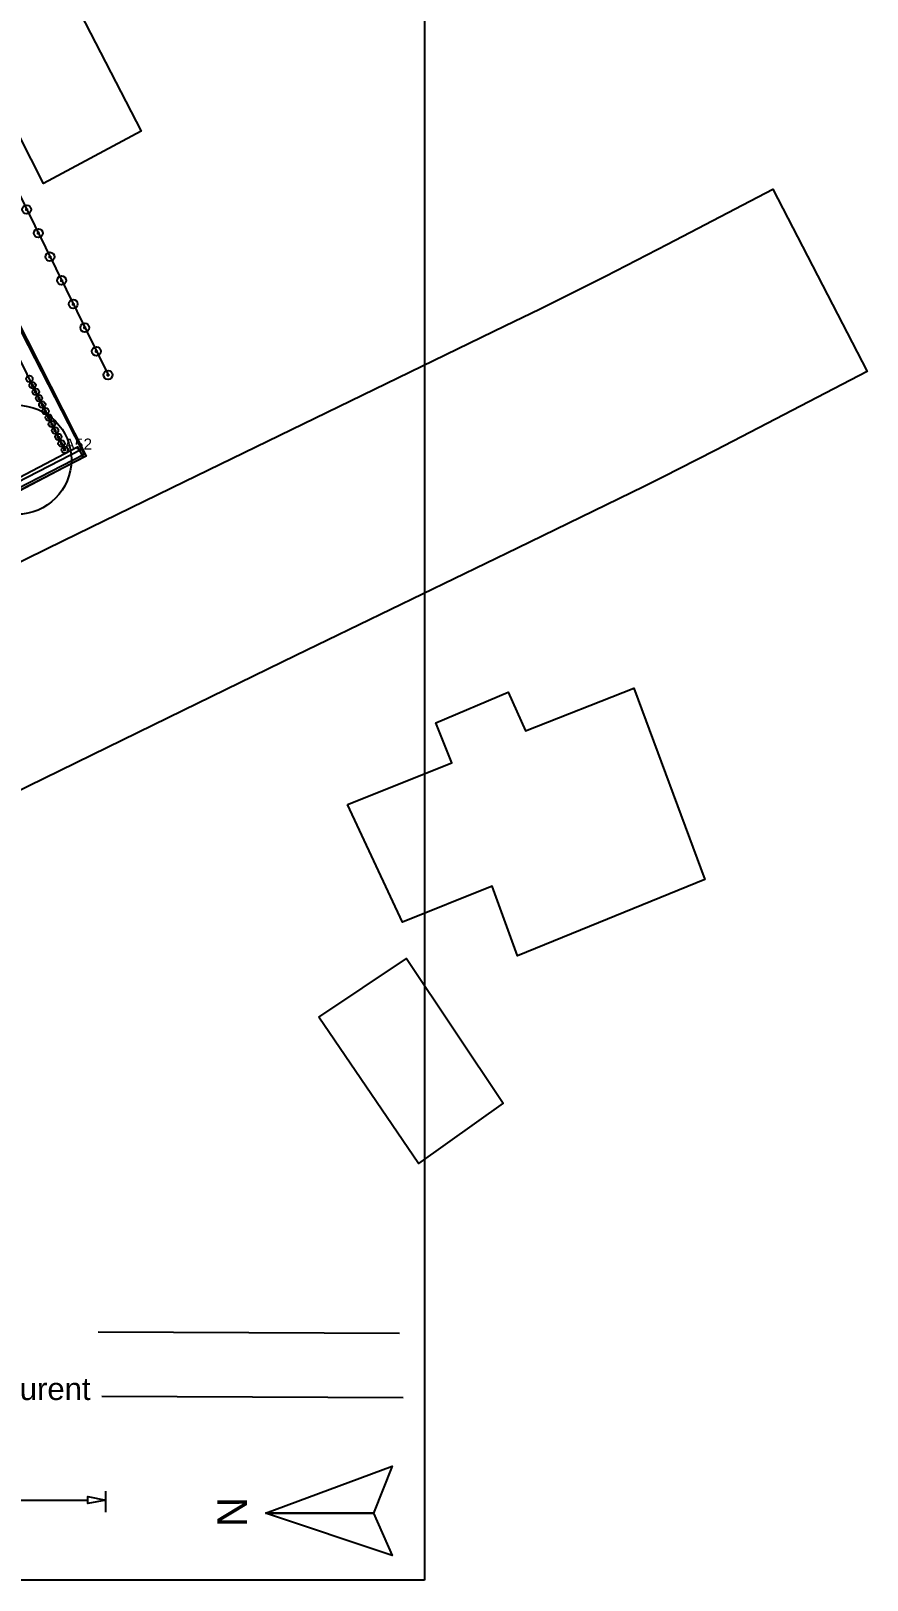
# Model space of a CAD drawing. Header units: millimetres. Extents: x 0 to 135, y -17 to 120.
# Drawn here: x 106.6 to 135.1, y 0 to 52.8 of the extents above; entities that cross this region are included whole.
import ezdxf

# ---------------------------------------------------------------- set-up
doc = ezdxf.new("R2010")
doc.units = ezdxf.units.MM
for name, color, linetype in [('Edging', 7, 'Continuous'), ('House', 7, 'Continuous'), ('Label', 7, 'Continuous'), ('Linear Dimension', 7, 'Continuous'), ('Lot Boundary', 7, 'Continuous'), ('Plan View', 7, 'Continuous'), ('Plant', 7, 'Continuous'), ('Plant Row', 7, 'Continuous'), ('Region', 7, 'Continuous'), ('Road', 7, 'Continuous'), ('Sprinkler Line', 7, 'Continuous'), ('Symbol', 7, 'Continuous'), ('Text', 7, 'Continuous')]:
    doc.layers.add(name, color=color, linetype=linetype)
picture_1 = doc.add_image_def('image1.jpg', size_in_pixel=(8192, 8192))

# ---------------------------------------------------------------- blocks, each defined once
blk = doc.blocks.new('1')
at = {"flags": 1}
for tag in ['Export Name', 'Export Layer']:
    blk.add_attdef(tag, (0, 0), '', height=0.0254, dxfattribs=at)
at = {"layer": 'Plan View'}
image = blk.add_image(picture_1, insert=(0, 0), size_in_units=(120, 120), dxfattribs=dict(at, fade=50))
image.dxf.flags = 7
blk = doc.blocks.new('3')
at = {"layer": 'Road'}
blk.add_lwpolyline([(104.54, 33.906), (107.691, 35.445), (111.824, 37.458), (122.746, 42.764), (123.95, 43.352), (124.558, 43.65), (124.904, 43.822), (125.041, 43.891), (126.174, 44.466), (128.292, 45.556), (131.874, 47.425), (135.09, 41.208), (131.97, 39.579), (129.937, 38.529), (128.663, 37.878), (128.192, 37.64), (127.948, 37.518), (127.496, 37.294), (126.634, 36.872), (123.173, 35.189), (115.62, 31.521), (111.777, 29.65), (108.665, 28.131), (105.946, 26.8)], dxfattribs=at)
at = {"flags": 1}
for tag in ['Export Name', 'Export Layer']:
    blk.add_attdef(tag, (0, 0), '', height=0.0254, dxfattribs=at)
blk = doc.blocks.new('27')
at = {"layer": 'Region'}
blk.add_lwpolyline([(64.821, 16.135), (47.387, 45.257), (31.439, 73.695), (29.947, 76.615), (21.269, 96.585), (28.361, 102.197), (42.114, 109.413), (68.819, 118.294), (77.639, 101.149), (82.079, 93.44), (90.775, 78.391), (103.175, 55.304), (100.566, 53.62), (108.309, 38.555)], close=True, dxfattribs=at)
at = {"flags": 1}
for tag in ['Export Name', 'Export Layer']:
    blk.add_attdef(tag, (0, 0), '', height=0.0254, dxfattribs=at)
blk = doc.blocks.new('28')
at = {"layer": 'Region'}
blk.add_lwpolyline([(43.131, 53.427), (31.098, 74.909), (21.972, 95.987), (28.756, 101.559), (42.566, 108.747), (69.055, 117.711), (103.378, 54.961), (100.793, 53.427), (108.465, 38.325), (65.34, 16.116)], close=True, dxfattribs=at)
at = {"flags": 1}
for tag in ['Export Name', 'Export Layer']:
    blk.add_attdef(tag, (0, 0), '', height=0.0254, dxfattribs=at)
blk = doc.blocks.new('39')
at = {"layer": 'House'}
blk.add_lwpolyline([(117.378, 26.446), (120.937, 27.861), (120.39, 29.229), (122.854, 30.279), (123.447, 28.956), (127.143, 30.416), (129.561, 23.891), (123.173, 21.29), (122.306, 23.663), (119.249, 22.431)], close=True, dxfattribs=at)
at = {"flags": 1}
for tag in ['Export Name', 'Export Layer']:
    blk.add_attdef(tag, (0, 0), '', height=0.0254, dxfattribs=at)
blk = doc.blocks.new('43')
at = {"layer": 'House'}
blk.add_lwpolyline([(103.598, 60.882), (104.306, 59.972), (106.732, 61.236), (110.068, 54.867), (108.096, 53.755), (110.348, 49.406), (107.014, 47.622), (101.121, 59.254)], close=True, dxfattribs=at)
at = {"flags": 1}
for tag in ['Export Name', 'Export Layer']:
    blk.add_attdef(tag, (0, 0), '', height=0.0254, dxfattribs=at)
blk = doc.blocks.new('46')
at = {"layer": 'House'}
blk.add_lwpolyline([(116.404, 19.194), (119.388, 21.199), (122.689, 16.259), (119.803, 14.204)], close=True, dxfattribs=at)
at = {"flags": 1}
for tag in ['Export Name', 'Export Layer']:
    blk.add_attdef(tag, (0, 0), '', height=0.0254, dxfattribs=at)
blk = doc.blocks.new('251')
at = {"layer": 'Plant'}
for points in [[(106.056, 38.2), (106.158, 38.2)], [(106.107, 38.149), (106.107, 38.25)]]:
    blk.add_lwpolyline(points, dxfattribs=at)
blk.add_circle((106.107, 38.2), 1.859, dxfattribs=at)
at = {"flags": 1}
for tag in ['Export Name', 'Export Layer']:
    blk.add_attdef(tag, (0, 0), '', height=0.0254, dxfattribs=at)
blk = doc.blocks.new('318')
at = {"layer": 'Sprinkler Line'}
blk.add_lwpolyline([(119.278, 6.213), (109.009, 6.255)], dxfattribs=at)
at = {"flags": 1}
for tag in ['Export Name', 'Export Layer']:
    blk.add_attdef(tag, (0, 0), '', height=0.0254, dxfattribs=at)
blk = doc.blocks.new('382')
at = {"layer": 'Plant Row'}
for points in [[(105.6, 48.345), (105.702, 48.345)], [(105.651, 48.294), (105.651, 48.396)], [(105.651, 48.345), (109.215, 41.093)], [(106.047, 47.488), (106.047, 47.59)], [(105.996, 47.539), (106.098, 47.539)], [(106.392, 46.734), (106.494, 46.734)], [(106.443, 46.683), (106.443, 46.784)], [(106.839, 45.877), (106.839, 45.979)], [(106.788, 45.928), (106.89, 45.928)], [(107.184, 45.122), (107.286, 45.122)], [(107.235, 45.071), (107.235, 45.173)], [(107.58, 44.316), (107.682, 44.316)], [(107.631, 44.266), (107.631, 44.367)], [(107.976, 43.511), (108.078, 43.511)], [(108.027, 43.46), (108.027, 43.561)], [(108.372, 42.705), (108.474, 42.705)], [(108.423, 42.654), (108.423, 42.756)], [(108.768, 41.899), (108.87, 41.899)], [(108.819, 41.848), (108.819, 41.95)], [(109.164, 41.093), (109.266, 41.093)], [(109.215, 41.043), (109.215, 41.144)]]:
    blk.add_lwpolyline(points, dxfattribs=at)
for centre in [(105.651, 48.345), (106.047, 47.539), (106.443, 46.734), (106.839, 45.928), (107.235, 45.122), (107.631, 44.316), (108.027, 43.511), (108.423, 42.705), (108.819, 41.899), (109.215, 41.093)]:
    blk.add_circle(centre, 0.152, dxfattribs=at)
at = {"flags": 1}
for tag in ['Export Name', 'Export Layer']:
    blk.add_attdef(tag, (0, 0), '', height=0.0254, dxfattribs=at)
blk = doc.blocks.new('384')
at = {"layer": 'Edging'}
blk.add_lwpolyline([(108.368, 38.283), (88.558, 27.865), (88.369, 28.225), (108.179, 38.643)], close=True, dxfattribs=at)
at = {"flags": 1}
for tag in ['Export Name', 'Export Layer']:
    blk.add_attdef(tag, (0, 0), '', height=0.0254, dxfattribs=at)
blk = doc.blocks.new('385')
at = {"layer": 'Lot Boundary'}
blk.add_lwpolyline([(43.065, 53.479), (31.032, 74.961), (21.906, 96.039), (28.69, 101.612), (42.5, 108.799), (68.989, 117.764), (103.311, 55.014), (100.727, 53.479), (108.399, 38.377), (65.274, 16.169)], close=True, dxfattribs=at)
at = {"flags": 1}
for tag in ['Export Name', 'Export Layer']:
    blk.add_attdef(tag, (0, 0), '', height=0.0254, dxfattribs=at)
blk = doc.blocks.new('404')
at = {"layer": 'Plant Row'}
for points in [[(107.739, 38.539), (100.048, 53.987), (102.461, 55.183), (100.217, 59.408), (98.101, 63.374), (96.216, 66.894), (94.598, 69.905), (93.178, 72.541), (91.908, 74.891), (90.713, 77.095), (89.608, 79.129), (89.104, 80.054), (83.218, 90.835), (68.566, 117.602)], [(106.592, 40.74), (106.694, 40.74)], [(106.643, 40.689), (106.643, 40.791)], [(106.702, 40.52), (106.803, 40.52)], [(106.752, 40.469), (106.752, 40.571)], [(106.811, 40.3), (106.913, 40.3)], [(106.862, 40.249), (106.862, 40.351)], [(106.921, 40.08), (107.022, 40.08)], [(106.972, 40.029), (106.972, 40.13)], [(107.03, 39.86), (107.132, 39.86)], [(107.081, 39.809), (107.081, 39.91)], [(107.14, 39.639), (107.242, 39.639)], [(107.191, 39.589), (107.191, 39.69)], [(107.25, 39.419), (107.351, 39.419)], [(107.3, 39.369), (107.3, 39.47)], [(107.359, 39.199), (107.461, 39.199)], [(107.41, 39.148), (107.41, 39.25)], [(107.469, 38.979), (107.57, 38.979)], [(107.52, 38.928), (107.52, 39.03)], [(107.578, 38.759), (107.68, 38.759)], [(107.629, 38.708), (107.629, 38.81)], [(107.739, 38.488), (107.739, 38.59)], [(107.688, 38.539), (107.789, 38.539)]]:
    blk.add_lwpolyline(points, dxfattribs=at)
for centre in [(106.533, 40.96), (106.643, 40.74), (106.752, 40.52), (106.862, 40.3), (106.972, 40.08), (107.081, 39.86), (107.191, 39.639), (107.3, 39.419), (107.41, 39.199), (107.52, 38.979), (107.629, 38.759), (107.739, 38.539)]:
    blk.add_circle(centre, 0.11, dxfattribs=at)
at = {"flags": 1}
for tag in ['Export Name', 'Export Layer']:
    blk.add_attdef(tag, (0, 0), '', height=0.0254, dxfattribs=at)
blk = doc.blocks.new('410')
at = {"layer": 'Sprinkler Line'}
blk.add_lwpolyline([(119.146, 8.407), (108.877, 8.449)], dxfattribs=at)
at = {"flags": 1}
for tag in ['Export Name', 'Export Layer']:
    blk.add_attdef(tag, (0, 0), '', height=0.0254, dxfattribs=at)
blk = doc.blocks.new('414')
at = {"layer": 'Symbol'}
for points in [[(114.579, 2.275), (118.906, 3.877), (118.265, 2.275), (118.906, 0.833)], [(114.579, 2.275), (118.906, 3.877), (118.265, 2.275)], [(114.579, 2.275), (118.265, 2.275), (118.906, 0.833)]]:
    blk.add_lwpolyline(points, close=True, dxfattribs=at)
at = {"flags": 1}
for tag in ['Export Name', 'Export Layer']:
    blk.add_attdef(tag, (0, 0), '', height=0.0254, dxfattribs=at)
at = {"layer": 'Symbol', "insert": (112.936, 1.807), "char_height": 1.01432, "attachment_point": 1, "rotation": 90}
blk.add_mtext('\\fArial|b0|i0;N', dxfattribs=at)
blk = doc.blocks.new('415')
at = {"layer": 'Linear Dimension'}
for points in [[(99.137, 2.317), (99.137, 3.03)], [(103.139, 2.725), (99.747, 2.725)], [(105.135, 2.725), (108.528, 2.725)], [(109.137, 2.317), (109.137, 3.03)]]:
    blk.add_lwpolyline(points, dxfattribs=at)
for points in [[(99.137, 2.725), (99.747, 2.847), (99.747, 2.604)], [(109.137, 2.725), (108.528, 2.604), (108.528, 2.847)]]:
    blk.add_lwpolyline(points, close=True, dxfattribs=at)
at = {"flags": 1}
for tag in ['Export Name', 'Export Layer']:
    blk.add_attdef(tag, (0, 0), '', height=0.0254, dxfattribs=at)
at = {"layer": 'Linear Dimension', "insert": (103.322, 3.016), "char_height": 0.56922, "attachment_point": 1, "rotation": 360}
blk.add_mtext('\\fArial|b0|i0;10 m', dxfattribs=at)
blk = doc.blocks.new('416')
at = {"flags": 1}
for tag in ['Export Name', 'Export Layer']:
    blk.add_attdef(tag, (0, 0), '', height=0.0254, dxfattribs=at)
at = {"layer": 'Text', "insert": (99.487, 6.897), "char_height": 0.75896, "attachment_point": 1}
blk.add_mtext('\\fArial|b0|i0;Canalizare / Curent', dxfattribs=at)
blk = doc.blocks.new('423')
at = {"flags": 1}
for tag in ['Export Name', 'Export Layer']:
    blk.add_attdef(tag, (0, 0), '', height=0.0254, dxfattribs=at)
at = {"layer": 'Label', "insert": (107.728, 38.924), "char_height": 0.37948, "attachment_point": 1}
blk.add_mtext('\\fArial|b0|i0;A52', dxfattribs=at)

msp = doc.modelspace()

# ---------------------------------------------------------------- block references
at = {"layer": 'Edging', "color": 7}
msp.add_blockref('384', (0, 0), dxfattribs=at)
at = {"layer": 'House', "color": 7}
for name in ['43', '39', '46']:
    msp.add_blockref(name, (0, 0), dxfattribs=at)
at = {"layer": 'Label', "color": 7}
msp.add_blockref('423', (0, 0), dxfattribs=at)
at = {"layer": 'Linear Dimension', "color": 7}
msp.add_blockref('415', (0, 0), dxfattribs=at)
at = {"layer": 'Lot Boundary', "color": 7}
msp.add_blockref('385', (0, 0), dxfattribs=at)
at = {"layer": 'Plan View', "color": 7}
msp.add_blockref('1', (0, 0), dxfattribs=at)
at = {"layer": 'Plant', "color": 7}
msp.add_blockref('251', (0, 0), dxfattribs=at)
at = {"layer": 'Plant Row', "color": 7}
for name in ['404', '382']:
    msp.add_blockref(name, (0, 0), dxfattribs=at)
at = {"layer": 'Region', "color": 7}
for name in ['27', '28']:
    msp.add_blockref(name, (0, 0), dxfattribs=at)
at = {"layer": 'Road', "color": 7}
msp.add_blockref('3', (0, 0), dxfattribs=at)
at = {"layer": 'Sprinkler Line', "color": 7}
for name in ['410', '318']:
    msp.add_blockref(name, (0, 0), dxfattribs=at)
at = {"layer": 'Symbol', "color": 7}
msp.add_blockref('414', (0, 0), dxfattribs=at)
at = {"layer": 'Text', "color": 7}
msp.add_blockref('416', (0, 0), dxfattribs=at)

doc.saveas('drawing.dxf')
